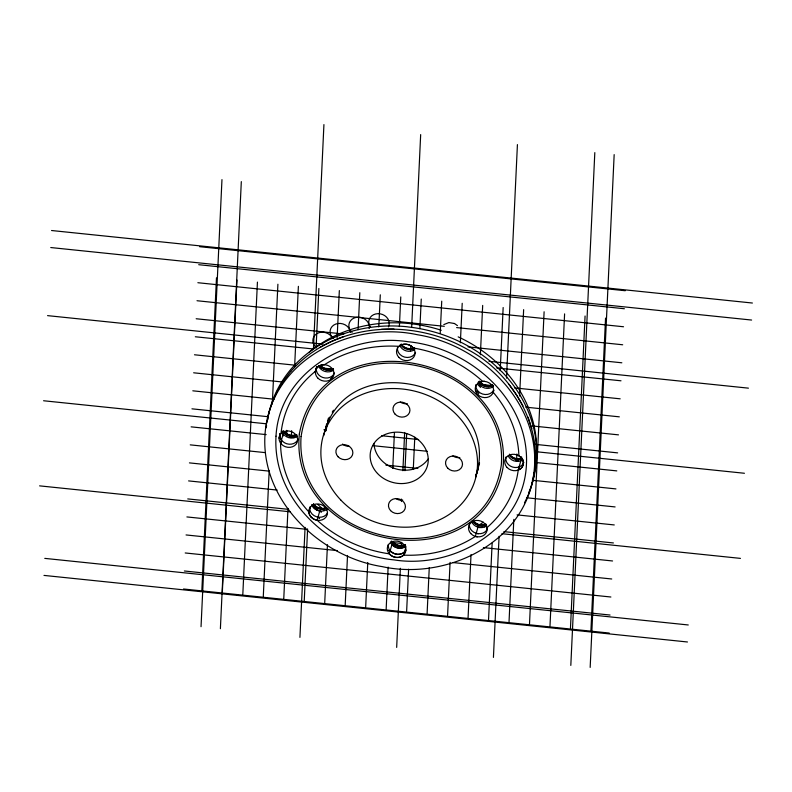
<?xml version="1.0" encoding="UTF-8"?>
<svg xmlns="http://www.w3.org/2000/svg" width="792" height="792" viewBox="0 0 792 792"><rect width="100%" height="100%" fill="white"/><g stroke="black" fill="none" stroke-linecap="round" stroke-linejoin="round"><path stroke-width="1.19" d="M201.871 589.971L216.473 277.863M201.039 626.69L221.968 179.616M220.394 628.69L241.312 181.625M222.344 592.089L236.957 279.992M242.827 594.208L257.43 282.11M263.3 596.327L269.191 470.498M272.309 403.88L277.903 284.229M283.783 598.445L287.991 508.395M291.337 436.847L291.634 430.68M294.634 366.528L298.386 286.348M299.93 637.382L305.078 527.403M313.404 349.48L323.928 124.591M304.257 600.564L307.603 529.016M316.087 347.678L318.859 288.466M324.73 602.682L327.452 544.708M337.144 337.461L339.342 290.585M345.213 604.801L347.52 555.459M358.083 329.71L359.815 292.703M365.686 606.919L367.765 562.508M378.794 326.888L380.299 294.822M386.169 609.038L388.13 567.092M392.753 468.409L394.426 432.63M399.386 326.542L400.772 296.941M401.435 501.544L401.544 499.079M402.88 470.715L404.663 432.482M396.673 647.391L400.376 568.309M401.356 547.302L401.593 542.362M404.95 470.695L406.682 433.62M410.553 350.836L410.791 345.896M411.652 327.363L420.671 134.6M406.642 611.157L408.613 569.21M413.285 469.29L414.79 437.224M419.869 328.66L421.255 299.059M427.126 613.275L429.264 567.636M440.223 333.254L441.728 301.178M447.599 615.394L450.084 562.35M460.36 342.768L462.211 303.296M468.082 617.513L471.022 554.598M480.378 354.757L482.684 305.415M488.555 619.631L492.139 543.154M500.217 370.448L503.158 307.534M493.426 657.4L499.089 536.303M506.494 378.15L517.423 144.609M509.038 621.75L513.83 519.364M516.602 460.152L516.889 453.984M519.601 396L523.641 309.652M529.511 623.868L544.114 311.771M549.994 625.987L564.597 313.889M570.468 628.106L585.07 316.008M570.814 665.409L594.812 152.618M590.941 630.224L605.553 318.127M590.169 667.409L614.166 154.618M266.33 427.739L266.558 425.403M325.829 430.997L326.185 427.343M326.502 428.63L326.74 426.195M524.482 502.781C554.222 446.975 520.512 377.002 467.468 349.411C412.483 317.612 334.135 322.007 290.773 371.468M266.815 423.067L269.003 412.404L272.468 401.742L277.24 391.248M532.244 482.675L534.461 472.012M323.75 435.61C344.758 340.689 506.227 385.06 475.576 477.328M325.076 430.422L329.571 417.137M479.546 462.894L476.804 473.161M279.022 438.184L280.348 433.511M315.394 371.3L316.612 367.013M310.365 506.474L308.811 511.909A9.395 8.138 15.9 0 0 317.137 520.215A120.839 104.653 15.9 0 0 389.268 553.826M317.137 520.235L319.78 510.939A9.395 8.138 15.9 0 1 311.86 504.702M405.851 546.193A9.455 8.187 15.9 0 1 391.951 544.559L389.268 553.846A9.455 8.187 15.9 0 0 403.573 555.162L405.89 547.024M493.822 390.238L493.228 392.327A118.76 102.851 15.9 0 1 518.889 455.826A9.336 8.088 15.9 0 1 523.383 463.439A9.336 8.088 15.9 0 1 518.196 470.092L520.849 460.805M403.573 555.143A120.81 104.623 15.9 0 0 475.339 536.441L477.972 527.125A9.504 8.237 15.9 0 0 480.002 527.531A9.385 8.128 15.9 0 0 486.714 525.838M327.472 421.186L328.472 418.097M477.299 470.052L478.219 468.032M277.279 391.248L283.348 381.101L290.743 371.468M332.264 412.177L333.442 410.216M330.65 378.675L332.492 377.15M443.817 324.591L448.876 322.572L454.509 323.522M319.889 347.391L331.432 341.421L343.57 336.61M381.506 329.304L394 329.096M51.549 230.512L752.4 303.029M199.544 246.678L625.225 290.723M50.757 247.54L751.608 320.047M198.703 264.696L624.383 308.741M197.861 282.714L623.542 326.759M197.01 300.732L444.302 326.314M456.608 327.591L622.69 344.777M196.168 318.75L343.807 334.026M468.062 346.876L621.849 362.795M47.569 315.632L322.988 344.124M488.981 361.3L748.42 388.149M195.327 336.768L313.434 348.985M496.752 367.953L621.007 380.803M194.485 354.776L295.367 365.221M319.978 367.765L333.511 369.161M479.912 384.318L493.446 385.714M514.364 387.882L620.166 398.822M193.644 372.794L282.219 381.962M525.819 407.167L619.324 416.839M192.803 390.812L274.002 399.217M532.363 425.947L618.483 434.858M191.951 408.83L268.231 416.721M535.204 444.342L617.631 452.875M43.58 400.752L266.132 423.779M323.928 429.759L326.383 430.007M381.714 435.739L418.602 439.55M535.412 451.638L744.431 473.269M191.11 426.848L266.162 434.61M289.535 437.036L294.456 437.54M373.19 445.688L427.324 451.292M515.909 460.449L518.364 460.706M535.59 462.488L616.79 470.893M190.268 444.866L265.32 452.628M385.882 465.102L417.869 468.418M532.293 480.249L615.948 488.912M189.427 462.884L269.399 471.151M526.522 497.762L615.107 506.929M188.585 480.902L277.16 490.06M517.067 514.889L614.265 524.938M187.744 498.91L288.625 509.355M503.92 531.63L613.414 542.956M39.6 485.862L290.426 511.82M501.91 533.699L740.451 558.38M186.892 516.928L307.464 529.403M483.397 547.609L612.572 560.974M186.051 534.947L337.382 550.608M453.024 562.567L611.731 578.992M185.209 552.964L610.889 597.01M184.368 570.982L610.048 615.028M44.778 558.38L688.268 624.967M183.526 589L609.206 633.046M43.986 575.408L687.466 641.985M454.469 323.502L457.469 325.641M477.378 384.179L480.536 387.377M475.626 390.337L478.784 393.535M501.554 371.587L500.861 370.874A136.838 118.414 15.4 0 0 408.474 326.987L407.029 326.759A136.868 118.533 15.5 0 0 310.702 350.896L309.999 351.509A134.472 116.533 15.5 0 0 267.617 419.859M479.813 383.041L481.298 384.704M508.811 384.199L516.533 394.822L522.987 405.89M528.086 417.206L531.838 428.581M535.451 450.866L535.501 461.498M414.533 348.322A9.385 8.128 15.9 0 1 400.93 345.025M326.858 508.147A9.385 8.128 15.9 0 1 313.266 504.851M319.78 365.637A9.385 8.128 15.9 0 0 333.373 368.923A9.385 8.128 15.9 0 1 319.79 365.597M492.961 385.437A9.385 8.128 15.9 0 1 478.922 381.378A9.385 8.128 15.9 0 0 492.97 385.407M521.968 458.855A9.385 8.128 15.9 0 1 509.167 455.143M486.446 524.66A9.385 8.128 15.9 0 1 472.408 520.591M405.306 545.233A9.385 8.128 15.9 0 1 391.268 541.174A9.385 8.128 15.9 0 0 405.326 545.173M486.466 524.591A9.385 8.128 15.9 0 1 472.428 520.532M523.017 459.647A9.395 8.138 15.9 0 1 508.236 456.083M493.198 386.595A9.385 8.128 15.9 0 1 478.091 382.279M414.78 349.529A9.385 8.128 15.9 0 1 399.663 345.183M333.64 370.102A9.385 8.128 15.9 0 1 318.513 365.755M297.327 436.293A9.395 8.138 15.9 0 1 282.209 431.947M327.789 508.761A9.385 8.128 15.9 0 1 311.998 504.979M405.563 546.411A9.385 8.128 15.9 0 1 390.446 542.065M479.992 527.591A9.385 8.128 15.9 0 1 471.557 521.492M523.888 462.31A9.336 8.088 15.9 0 1 512.672 467.082A9.336 8.088 15.9 0 1 506.009 456.944M519.116 466.973A118.76 102.851 15.9 0 1 518.849 468.874M334.392 372.983A9.385 8.128 15.9 0 1 322.72 377.457A9.385 8.128 15.9 0 1 316.671 366.785M281.477 440.025A9.296 8.049 15.9 0 1 280.14 433.551M298.079 439.174A9.395 8.138 15.9 0 1 286.763 443.758A9.395 8.138 15.9 0 1 280.17 433.59M281.487 442.114A118.78 102.861 15.9 0 1 281.447 440.025M327.551 512.929A9.385 8.128 15.9 0 1 316.533 516.78A9.385 8.128 15.9 0 1 309.811 507.355M387.842 550.331A120.839 104.653 15.9 0 0 390.159 550.688A9.464 8.197 15.9 0 0 397.099 554.271A9.455 8.187 15.9 0 0 404.474 552.034M319.552 518.493A120.839 104.653 15.9 0 1 318.008 517.117M405.989 550.014A9.385 8.128 15.9 0 1 394.98 553.865A9.385 8.128 15.9 0 1 388.258 544.441M476.22 533.283A9.504 8.237 15.9 0 0 478.239 533.699A9.385 8.128 15.9 0 1 469.537 523.126M487.506 528.729A9.385 8.128 15.9 0 1 478.249 533.669M477.348 536.827A9.504 8.237 15.9 0 1 475.319 536.422M487.06 529.65A9.276 8.029 15.9 0 0 486.892 527.71A118.76 102.851 15.9 0 0 518.216 470.102M484.625 381.328A9.504 8.237 15.9 0 0 482.585 381.318A120.81 104.623 15.9 0 0 413.266 347.995A9.455 8.187 15.9 0 0 406.187 344.243A9.464 8.197 15.9 0 0 398.98 346.342A120.839 104.653 15.9 0 0 324.393 364.756A9.395 8.138 15.9 0 0 315.374 371.29M281.002 433.57A118.78 102.861 15.9 0 1 315.414 371.309M308.83 511.899A118.78 102.861 15.9 0 1 280.556 443.154L283.229 433.868A9.296 8.049 15.9 0 1 282.2 431.996M493.624 390.208A9.385 8.128 15.9 0 1 482.615 394.05A9.385 8.128 15.9 0 1 475.893 384.645M415.533 352.41A9.385 8.128 15.9 0 1 404.633 357.113A9.385 8.128 15.9 0 1 397.475 347.559M501.653 371.507A134.561 116.612 15.2 0 1 528.868 492.357M283.239 435.956A118.78 102.861 15.9 0 1 283.199 433.868M321.305 512.335A120.839 104.653 15.9 0 1 319.76 510.949M483.259 522.185A118.76 102.851 15.9 0 1 477.16 526.324M402.524 543.55A118.76 102.851 15.9 0 1 391.288 542.164M323.987 510.266A118.76 102.851 15.9 0 1 318.008 504.553M286.843 436.372A118.76 102.851 15.9 0 1 286.753 430.333M521.572 456.816A118.76 102.851 15.9 0 1 521.284 459.261M486.357 525.452A123.473 106.93 15.9 0 1 484.526 526.759M316.948 509.553A123.473 106.93 15.9 0 1 312.781 505.326M308.9 352.618A133.541 115.652 15.9 0 1 441.293 330.264M458.172 336.857A133.541 115.652 15.9 0 1 535.877 460.875M413.919 348.084A9.385 8.128 15.9 0 1 401.118 344.362M326.264 507.87A9.385 8.128 15.9 0 1 313.464 504.157M332.779 368.656A9.385 8.128 15.9 0 1 320.503 365.676M492.367 385.169A9.385 8.128 15.9 0 1 479.566 381.457M522.156 458.202A9.385 8.128 15.9 0 1 509.88 455.222M485.852 524.383A9.385 8.128 15.9 0 1 473.042 520.671M405.504 544.54A9.385 8.128 15.9 0 1 391.901 541.243M296.465 434.848A9.385 8.128 15.9 0 1 283.665 431.135M414.008 347.767A9.385 8.128 15.9 0 1 401.207 344.055M325.512 507.9A9.385 8.128 15.9 0 1 313.553 503.841M332.026 368.686A9.385 8.128 15.9 0 1 320.592 365.369M492.456 384.853A9.385 8.128 15.9 0 1 479.655 381.14M521.413 458.221A9.385 8.128 15.9 0 1 509.444 454.172M485.942 524.076A9.385 8.128 15.9 0 1 473.666 521.096M404.791 544.649A9.385 8.128 15.9 0 1 392.515 541.669M296.555 434.531A9.385 8.128 15.9 0 1 284.278 431.551M370.537 327.284A10.345 8.96 15.9 0 1 377.952 313.672A10.345 8.96 15.9 0 1 388.436 326.878M352.074 332.363A10.345 8.96 15.9 0 1 355.915 317.434A10.345 8.96 15.9 0 1 369.171 328.571M333.274 338.59A10.345 8.96 15.9 0 1 335.758 324.067A10.345 8.96 15.9 0 1 350.49 332.244M316.632 347.817A10.345 8.96 15.9 0 1 317.008 333.561A10.345 8.96 15.9 0 1 332.6 338.461M478.457 468.141A79.081 68.488 15.9 0 1 475.586 475.368M325.344 430.254A79.081 68.488 15.9 0 1 326.631 424.007M428.234 458.905A29.324 25.393 15.9 0 1 396.248 468.983A29.324 25.393 15.9 0 1 373.992 443.807M402.742 500.128A8.573 7.425 15.9 0 1 395.812 498.485M349.381 446.312A8.573 7.425 15.9 0 1 342.56 444.055M407.256 403.663A8.573 7.425 15.9 0 1 400.326 402.019M459.825 457.568A8.573 7.425 15.9 0 1 452.885 455.925M276.002 436.164C272.2 501.296 332.561 553.925 394.129 559.904C453.499 569.29 522.977 529.551 526.393 465.488C530.194 400.356 469.834 347.718 408.256 341.738C348.896 332.353 279.418 372.091 276.002 436.164M301.079 436.55C293.06 549.123 482.962 582.348 501.316 465.092C509.335 352.519 319.423 319.305 301.079 436.55M299.346 433.976C288.041 548.807 481.09 586.129 503.039 467.666C514.335 352.836 321.295 315.523 299.346 433.976M265.894 426.205C255.648 495.475 316.859 556.291 382.14 566.617C445.629 580.556 523.591 543.817 533.59 475.15C543.847 405.87 482.635 345.055 417.354 334.729C353.866 320.79 275.893 357.529 265.894 426.205M283.031 431.056A9.385 8.128 15.9 0 0 297.069 435.115A9.385 8.128 15.9 0 1 283.051 430.997M470.814 533.58A9.385 8.128 15.9 0 0 486.615 531.858A9.385 8.128 15.9 0 0 475.982 520.463A9.385 8.128 15.9 0 0 470.814 533.58M507.108 467.508A9.395 8.138 15.9 0 0 522.878 465.656A9.395 8.138 15.9 0 0 512.137 454.331A9.395 8.138 15.9 0 0 507.108 467.508M477.982 394.852A9.276 8.029 15.9 0 0 493.297 392.089A9.276 8.029 15.9 0 0 481.922 381.516A9.276 8.029 15.9 0 0 477.982 394.852M398.871 357.38A9.385 8.128 15.9 0 0 414.632 355.539A9.385 8.128 15.9 0 0 403.9 344.223A9.385 8.128 15.9 0 0 398.871 357.38M281.417 444.154A9.395 8.138 15.9 0 0 297.188 442.302A9.395 8.138 15.9 0 0 286.457 430.987A9.395 8.138 15.9 0 0 281.417 444.154M389.654 554.271A9.385 8.128 15.9 0 0 405.425 552.42A9.385 8.128 15.9 0 0 394.683 541.104A9.385 8.128 15.9 0 0 389.654 554.271M317.731 377.962A9.385 8.128 15.9 0 0 333.491 376.121A9.385 8.128 15.9 0 0 322.76 364.795A9.385 8.128 15.9 0 0 317.731 377.962M311.207 517.186A9.385 8.128 15.9 0 0 326.977 515.335A9.385 8.128 15.9 0 0 316.246 504.009A9.385 8.128 15.9 0 0 311.207 517.186M340.679 499.9A79.081 68.488 15.9 0 0 473.557 484.595A79.081 68.488 15.9 0 0 383.348 389.1A79.081 68.488 15.9 0 0 340.679 499.9M377.497 473.458A29.324 25.393 15.9 0 0 426.769 467.785A29.324 25.393 15.9 0 0 393.317 432.363A29.324 25.393 15.9 0 0 377.497 473.458M390.595 510.632A8.573 7.425 15.9 0 0 404.999 508.979A8.573 7.425 15.9 0 0 395.218 498.623A8.573 7.425 15.9 0 0 390.595 510.632M338.036 456.727A8.573 7.425 15.9 0 0 352.44 455.063A8.573 7.425 15.9 0 0 342.659 444.718A8.573 7.425 15.9 0 0 338.036 456.727M395.109 414.167A8.573 7.425 15.9 0 0 409.513 412.503A8.573 7.425 15.9 0 0 399.732 402.158A8.573 7.425 15.9 0 0 395.109 414.167M447.678 468.072A8.573 7.425 15.9 0 0 462.082 466.409A8.573 7.425 15.9 0 0 452.301 456.063A8.573 7.425 15.9 0 0 447.678 468.072"/></g></svg>
